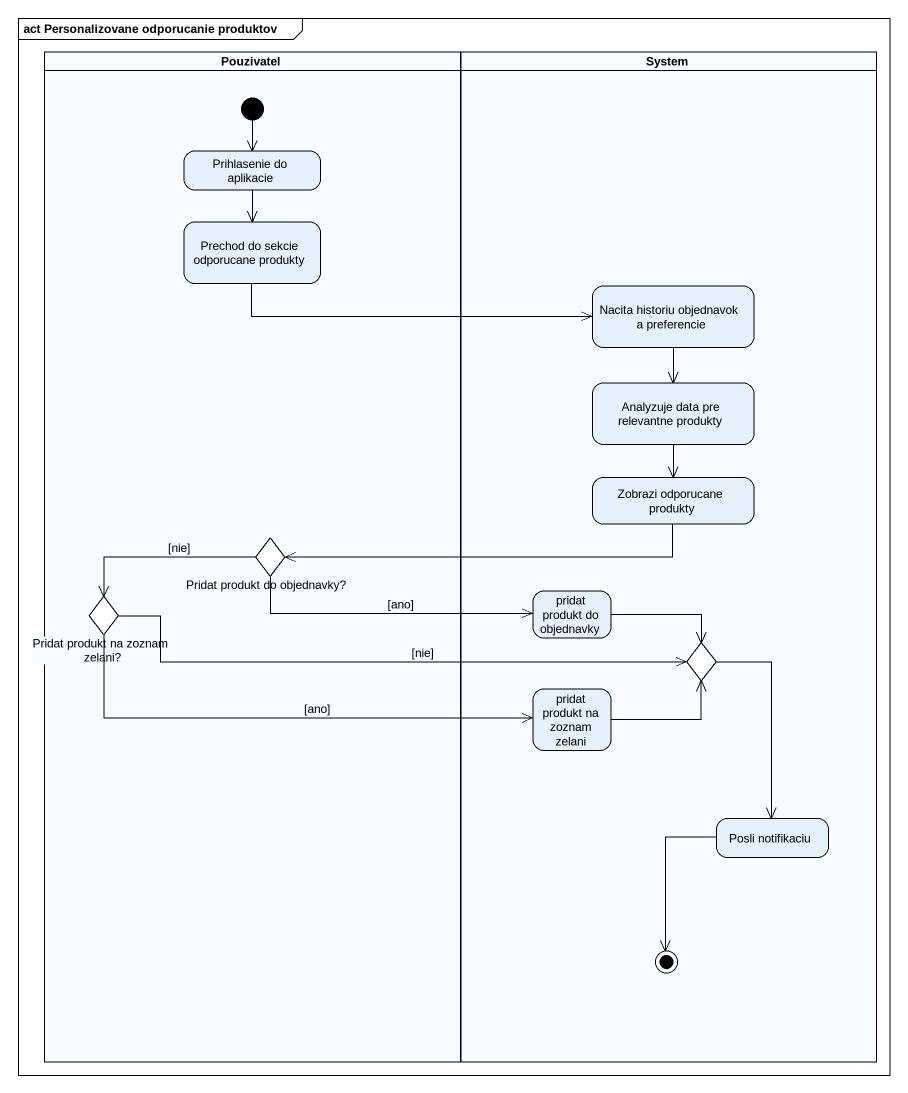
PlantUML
@startuml
mainframe act Personalizovane odporucanie produktov
hide empty description
state Pouzivatel <<partition>> {
  state "Prihlasenie do aplikacie" as Prihlasenie_do_aplikacie
  state "Prechod do sekcie odporucane produkty" as Prechod_do_sekcie
  state "Pridat produkt do objednavky?" as Pridat_produkt_do_objednavky <<choice>>
  state "Pridat produkt na zoznam zelani?" as Pridat_produkt_na_zoznam <<choice>>
  [*] --> Prihlasenie_do_aplikacie
}
state System <<partition>> {
  state "Nacita historiu objednavok a preferencie" as Nacita_historiu_objednavok
  state "Analyzuje data pre relevantne produkty" as Analyzuje_data_pre
  state "Zobrazi odporucane produkty" as Zobrazi_odporucane_produkty
  state "pridat produkt do objednavky" as pridat_produkt_do_objednavky
  state choice1 <<choice>>
  state "pridat produkt na zoznam zelani" as pridat_produkt_na_zoznam
  state "Posli notifikaciu" as Posli_notifikaciu
  Posli_notifikaciu --> [*]
}
Prihlasenie_do_aplikacie --> Prechod_do_sekcie
Prechod_do_sekcie -right-> Nacita_historiu_objednavok
Nacita_historiu_objednavok --> Analyzuje_data_pre
Analyzuje_data_pre --> Zobrazi_odporucane_produkty
Zobrazi_odporucane_produkty -left-> Pridat_produkt_do_objednavky
Pridat_produkt_do_objednavky -left-> Pridat_produkt_na_zoznam : [nie]
Pridat_produkt_do_objednavky -right-> pridat_produkt_do_objednavky : [ano]
Pridat_produkt_na_zoznam -right-> choice1 : [nie]
Pridat_produkt_na_zoznam -right-> pridat_produkt_na_zoznam : [ano]
pridat_produkt_do_objednavky -right-> choice1
choice1 --> Posli_notifikaciu
pridat_produkt_na_zoznam -right-> choice1
@enduml
